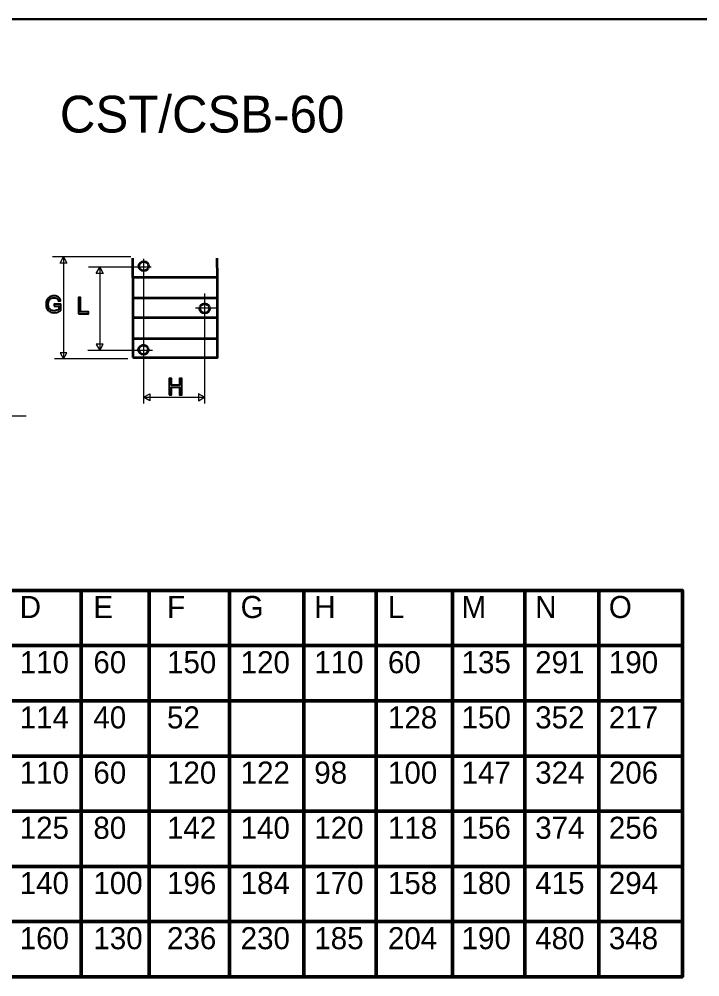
# Model space of a CAD drawing. Header units: inches. Extents: x 3020 to 5920, y 3172 to 5272.
# Drawn here: x 3799 to 4723, y 3970 to 5272 of the extents above; entities that cross this region are included whole.
import ezdxf

# ---------------------------------------------------------------- set-up
doc = ezdxf.new("R2010")
doc.units = ezdxf.units.IN
doc.header["$MEASUREMENT"] = 0
doc.layers.add('Frame', color=7, linetype='Continuous')
doc.layers.add('Layer 1', color=7, linetype='Continuous')
doc.layers.add('Text @ 1', color=162, linetype='Continuous', lineweight=53)
doc.styles.add('Annotative', font='comic.TTF', dxfattribs={"height": 30})

msp = doc.modelspace()

# ---------------------------------------------------------------- linework, layer by layer
at = {"layer": 'Frame', "linetype": 'Continuous', "lineweight": 30}
msp.add_line((3019.9, 5271.5), (5919.9, 5271.5), dxfattribs=at)
at = {"layer": 'Layer 1', "linetype": 'Continuous', "lineweight": 50}
for p, q in [((3883.2, 3970.3), (3883.2, 4495.3)), ((3975.5, 4495.3), (3975.5, 3970.3)), ((4085, 3970.3), (4085, 4495.3)), ((4185.9, 4495.3), (4185.9, 3970.3)), ((4283.9, 3970.3), (4283.9, 4495.3)), ((4387.6, 3970.3), (4387.6, 4495.3)), ((4485.6, 4495.3), (4485.6, 3970.3)), ((4586.5, 3970.3), (4586.5, 4495.3)), ((3107.8, 4420.3), (4699.9, 4420.3)), ((3107.8, 4345.3), (4699.9, 4345.3)), ((4699.9, 4270.3), (3107.8, 4270.3)), ((3107.8, 4195.3), (4699.9, 4195.3)), ((4699.9, 4120.3), (3107.8, 4120.3)), ((3107.8, 4045.3), (4699.9, 4045.3))]:
    msp.add_line(p, q, dxfattribs=at)
at = {"layer": 'Layer 1', "color": 250, "lineweight": 35}
for points in [[(3953.7, 4811.7), (4068.7, 4811.7), (4068.7, 4920.5), (3953.7, 4920.5), (3953.7, 4811.7)], [(3953.7, 4866.1), (4068.7, 4866.1), (4068.7, 4892.6), (3953.7, 4892.6), (3953.7, 4866.1)], [(3953.7, 4811.7), (4068.7, 4811.7), (4068.7, 4837.3), (3953.7, 4837.3), (3953.7, 4811.7)]]:
    msp.add_lwpolyline(points, close=True, dxfattribs=at)
at = {"layer": 'Layer 1', "linetype": 'Continuous', "lineweight": 50}
msp.add_lwpolyline([(3107.8, 4495.3), (4699.9, 4495.3), (4699.9, 3970.3), (3107.8, 3970.3)], close=True, dxfattribs=at)
at = {"layer": 'Layer 1', "color": 250, "lineweight": 35}
for centre in [(3968.4, 4935.9), (4051, 4878.5), (3967.9, 4822.3)]:
    msp.add_ellipse(centre, major_axis=(0, 6.52), ratio=1, dxfattribs=at)
at = {"layer": 'Layer 1', "color": 250, "lineweight": 18}
for points in [[(3950.7, 4948.4), (3950.7, 4948.4), (3844.4, 4948.4), (3844.4, 4948.4)], [(3859.5, 4948.4), (3859.5, 4948.4), (3859.5, 4809.8), (3859.5, 4809.8)], [(3967.9, 4945.7), (3967.9, 4945.7), (3967.9, 4749.3), (3967.9, 4749.3)], [(3978.4, 4934.7), (3978.4, 4934.7), (3893.5, 4934.7), (3893.5, 4934.7)], [(3908.6, 4934.5), (3908.6, 4934.5), (3908.6, 4821.4), (3908.6, 4821.4)], [(4051, 4898.7), (4051, 4898.7), (4051, 4749.3), (4051, 4749.3)], [(4068.7, 4878.9), (4068.7, 4878.9), (4038.4, 4878.9), (4038.4, 4878.9)], [(3980.2, 4821.4), (3980.2, 4821.4), (3892.2, 4821.4), (3892.2, 4821.4)], [(3946.7, 4809.9), (3946.7, 4809.9), (3847.1, 4809.9), (3847.1, 4809.9)], [(3968, 4757.7), (3968, 4757.7), (4051, 4757.7), (4051, 4757.7)], [(3808.7, 4732.2), (3808.7, 4732.2), (3726.3, 4732.2), (3726.3, 4732.2)]]:
    msp.add_open_spline(points, degree=3, dxfattribs=at)
for points in [[(3864.1, 4939.9), (3864.1, 4939.9), (3859.5, 4948.4), (3859.5, 4948.4), (3859.5, 4948.4), (3859.5, 4948.4), (3854.8, 4939.9), (3854.8, 4939.9), (3854.8, 4939.9), (3854.8, 4939.9), (3864.1, 4939.9), (3864.1, 4939.9)], [(3913.3, 4926), (3913.3, 4926), (3908.6, 4934.5), (3908.6, 4934.5), (3908.6, 4934.5), (3908.6, 4934.5), (3903.9, 4926), (3903.9, 4926), (3903.9, 4926), (3903.9, 4926), (3913.3, 4926), (3913.3, 4926)], [(3913.3, 4829.9), (3913.3, 4829.9), (3908.6, 4821.4), (3908.6, 4821.4), (3908.6, 4821.4), (3908.6, 4821.4), (3903.9, 4829.9), (3903.9, 4829.9), (3903.9, 4829.9), (3903.9, 4829.9), (3913.3, 4829.9), (3913.3, 4829.9)], [(3864.1, 4818.3), (3864.1, 4818.3), (3859.5, 4809.8), (3859.5, 4809.8), (3859.5, 4809.8), (3859.5, 4809.8), (3854.8, 4818.3), (3854.8, 4818.3), (3854.8, 4818.3), (3854.8, 4818.3), (3864.1, 4818.3), (3864.1, 4818.3)], [(3976.5, 4762.4), (3976.5, 4762.4), (3968, 4757.7), (3968, 4757.7), (3968, 4757.7), (3968, 4757.7), (3976.5, 4753), (3976.5, 4753), (3976.5, 4753), (3976.5, 4753), (3976.5, 4762.4), (3976.5, 4762.4)], [(4042.5, 4762.4), (4042.5, 4762.4), (4051, 4757.7), (4051, 4757.7), (4051, 4757.7), (4051, 4757.7), (4042.5, 4753), (4042.5, 4753), (4042.5, 4753), (4042.5, 4753), (4042.5, 4762.4), (4042.5, 4762.4)]]:
    msp.add_open_spline(points, degree=3, knots=[0, 0, 0, 0, 0.333333, 0.333333, 0.333333, 0.333333, 0.666667, 0.666667, 0.666667, 0.666667, 1, 1, 1, 1], dxfattribs=at)
at = {"layer": 'Layer 1', "color": 250, "lineweight": 35}
for points in [[(3953.7, 4920.5), (3953.7, 4920.5), (3953.3, 4947), (3953.3, 4947)], [(4068.5, 4920.5), (4068.5, 4920.5), (4068.1, 4947), (4068.1, 4947)]]:
    msp.add_open_spline(points, degree=3, dxfattribs=at)
at = {"layer": 'Layer 1', "color": 250}
for points, knots in [([(3846.5, 4881.7), (3846.5, 4881.7), (3846.5, 4884.4), (3846.5, 4884.4), (3846.5, 4884.4), (3846.5, 4884.4), (3855.7, 4884.4), (3855.7, 4884.4), (3855.7, 4884.4), (3855.7, 4884.4), (3855.7, 4876.1), (3855.7, 4876.1), (3855.7, 4876.1), (3854.3, 4875), (3852.8, 4874.1), (3851.3, 4873.5), (3851.3, 4873.5), (3849.8, 4872.9), (3848.3, 4872.7), (3846.7, 4872.7), (3846.7, 4872.7), (3844.6, 4872.7), (3842.6, 4873.1), (3840.9, 4874.1), (3840.9, 4874.1), (3839.2, 4875), (3837.9, 4876.3), (3837, 4878.1), (3837, 4878.1), (3836.1, 4879.9), (3835.6, 4881.9), (3835.6, 4884), (3835.6, 4884), (3835.6, 4886.2), (3836.1, 4888.2), (3837, 4890.1), (3837, 4890.1), (3837.8, 4892), (3839.1, 4893.4), (3840.8, 4894.3), (3840.8, 4894.3), (3842.4, 4895.2), (3844.3, 4895.6), (3846.5, 4895.6), (3846.5, 4895.6), (3848.1, 4895.6), (3849.5, 4895.4), (3850.7, 4894.8), (3850.7, 4894.8), (3852, 4894.3), (3853, 4893.6), (3853.7, 4892.7), (3853.7, 4892.7), (3854.4, 4891.7), (3855, 4890.5), (3855.4, 4889), (3855.4, 4889), (3855.4, 4889), (3852.8, 4888.3), (3852.8, 4888.3), (3852.8, 4888.3), (3852.4, 4889.4), (3852, 4890.3), (3851.6, 4891), (3851.6, 4891), (3851.1, 4891.6), (3850.4, 4892.1), (3849.5, 4892.5), (3849.5, 4892.5), (3848.6, 4892.9), (3847.6, 4893.1), (3846.5, 4893.1), (3846.5, 4893.1), (3845.2, 4893.1), (3844.1, 4892.9), (3843.1, 4892.5), (3843.1, 4892.5), (3842.1, 4892.1), (3841.4, 4891.6), (3840.8, 4890.9), (3840.8, 4890.9), (3840.2, 4890.2), (3839.7, 4889.5), (3839.4, 4888.7), (3839.4, 4888.7), (3838.9, 4887.3), (3838.6, 4885.8), (3838.6, 4884.2), (3838.6, 4884.2), (3838.6, 4882.2), (3838.9, 4880.6), (3839.6, 4879.2), (3839.6, 4879.2), (3840.3, 4877.9), (3841.2, 4876.9), (3842.5, 4876.3), (3842.5, 4876.3), (3843.8, 4875.6), (3845.1, 4875.3), (3846.5, 4875.3), (3846.5, 4875.3), (3847.8, 4875.3), (3849, 4875.6), (3850.2, 4876), (3850.2, 4876), (3851.4, 4876.5), (3852.3, 4877.1), (3852.9, 4877.6), (3852.9, 4877.6), (3852.9, 4877.6), (3852.9, 4881.7), (3852.9, 4881.7), (3852.9, 4881.7), (3852.9, 4881.7), (3846.5, 4881.7), (3846.5, 4881.7)], [0, 0, 0, 0, 0.034483, 0.034483, 0.034483, 0.034483, 0.068966, 0.068966, 0.068966, 0.068966, 0.103448, 0.103448, 0.103448, 0.103448, 0.137931, 0.137931, 0.137931, 0.137931, 0.172414, 0.172414, 0.172414, 0.172414, 0.206897, 0.206897, 0.206897, 0.206897, 0.241379, 0.241379, 0.241379, 0.241379, 0.275862, 0.275862, 0.275862, 0.275862, 0.310345, 0.310345, 0.310345, 0.310345, 0.344828, 0.344828, 0.344828, 0.344828, 0.37931, 0.37931, 0.37931, 0.37931, 0.413793, 0.413793, 0.413793, 0.413793, 0.448276, 0.448276, 0.448276, 0.448276, 0.482759, 0.482759, 0.482759, 0.482759, 0.517241, 0.517241, 0.517241, 0.517241, 0.551724, 0.551724, 0.551724, 0.551724, 0.586207, 0.586207, 0.586207, 0.586207, 0.62069, 0.62069, 0.62069, 0.62069, 0.655172, 0.655172, 0.655172, 0.655172, 0.689655, 0.689655, 0.689655, 0.689655, 0.724138, 0.724138, 0.724138, 0.724138, 0.758621, 0.758621, 0.758621, 0.758621, 0.793103, 0.793103, 0.793103, 0.793103, 0.827586, 0.827586, 0.827586, 0.827586, 0.862069, 0.862069, 0.862069, 0.862069, 0.896552, 0.896552, 0.896552, 0.896552, 0.931034, 0.931034, 0.931034, 0.931034, 0.965517, 0.965517, 0.965517, 0.965517, 1, 1, 1, 1]), ([(3879.7, 4871.3), (3879.7, 4871.3), (3879.7, 4893.5), (3879.7, 4893.5), (3879.7, 4893.5), (3879.7, 4893.5), (3882.6, 4893.5), (3882.6, 4893.5), (3882.6, 4893.5), (3882.6, 4893.5), (3882.6, 4873.9), (3882.6, 4873.9), (3882.6, 4873.9), (3882.6, 4873.9), (3893.2, 4873.9), (3893.2, 4873.9), (3893.2, 4873.9), (3893.2, 4873.9), (3893.2, 4871.3), (3893.2, 4871.3), (3893.2, 4871.3), (3893.2, 4871.3), (3879.7, 4871.3), (3879.7, 4871.3)], [0, 0, 0, 0, 0.166667, 0.166667, 0.166667, 0.166667, 0.333333, 0.333333, 0.333333, 0.333333, 0.5, 0.5, 0.5, 0.5, 0.666667, 0.666667, 0.666667, 0.666667, 0.833333, 0.833333, 0.833333, 0.833333, 1, 1, 1, 1]), ([(4002.9, 4761), (4002.9, 4761), (4002.9, 4783.2), (4002.9, 4783.2), (4002.9, 4783.2), (4002.9, 4783.2), (4005.8, 4783.2), (4005.8, 4783.2), (4005.8, 4783.2), (4005.8, 4783.2), (4005.8, 4774.1), (4005.8, 4774.1), (4005.8, 4774.1), (4005.8, 4774.1), (4017, 4774.1), (4017, 4774.1), (4017, 4774.1), (4017, 4774.1), (4017, 4783.2), (4017, 4783.2), (4017, 4783.2), (4017, 4783.2), (4019.9, 4783.2), (4019.9, 4783.2), (4019.9, 4783.2), (4019.9, 4783.2), (4019.9, 4761), (4019.9, 4761), (4019.9, 4761), (4019.9, 4761), (4017, 4761), (4017, 4761), (4017, 4761), (4017, 4761), (4017, 4771.5), (4017, 4771.5), (4017, 4771.5), (4017, 4771.5), (4005.8, 4771.5), (4005.8, 4771.5), (4005.8, 4771.5), (4005.8, 4771.5), (4005.8, 4761), (4005.8, 4761), (4005.8, 4761), (4005.8, 4761), (4002.9, 4761), (4002.9, 4761)], [0, 0, 0, 0, 0.083333, 0.083333, 0.083333, 0.083333, 0.166667, 0.166667, 0.166667, 0.166667, 0.25, 0.25, 0.25, 0.25, 0.333333, 0.333333, 0.333333, 0.333333, 0.416667, 0.416667, 0.416667, 0.416667, 0.5, 0.5, 0.5, 0.5, 0.583333, 0.583333, 0.583333, 0.583333, 0.666667, 0.666667, 0.666667, 0.666667, 0.75, 0.75, 0.75, 0.75, 0.833333, 0.833333, 0.833333, 0.833333, 0.916667, 0.916667, 0.916667, 0.916667, 1, 1, 1, 1])]:
    msp.add_open_spline(points, degree=3, knots=knots, dxfattribs=at)
at = {"layer": 'Layer 1', "color": 250, "lineweight": 9}
for points, knots in [([(3846.5, 4881.7), (3846.5, 4881.7), (3846.5, 4884.4), (3846.5, 4884.4), (3846.5, 4884.4), (3846.5, 4884.4), (3855.7, 4884.4), (3855.7, 4884.4), (3855.7, 4884.4), (3855.7, 4884.4), (3855.7, 4876.1), (3855.7, 4876.1), (3855.7, 4876.1), (3854.3, 4875), (3852.8, 4874.1), (3851.3, 4873.5), (3851.3, 4873.5), (3849.8, 4872.9), (3848.3, 4872.7), (3846.7, 4872.7), (3846.7, 4872.7), (3844.6, 4872.7), (3842.6, 4873.1), (3840.9, 4874.1), (3840.9, 4874.1), (3839.2, 4875), (3837.9, 4876.3), (3837, 4878.1), (3837, 4878.1), (3836.1, 4879.9), (3835.6, 4881.9), (3835.6, 4884), (3835.6, 4884), (3835.6, 4886.2), (3836.1, 4888.2), (3837, 4890.1), (3837, 4890.1), (3837.8, 4892), (3839.1, 4893.4), (3840.8, 4894.3), (3840.8, 4894.3), (3842.4, 4895.2), (3844.3, 4895.6), (3846.5, 4895.6), (3846.5, 4895.6), (3848.1, 4895.6), (3849.5, 4895.4), (3850.7, 4894.8), (3850.7, 4894.8), (3852, 4894.3), (3853, 4893.6), (3853.7, 4892.7), (3853.7, 4892.7), (3854.4, 4891.7), (3855, 4890.5), (3855.4, 4889), (3855.4, 4889), (3855.4, 4889), (3852.8, 4888.3), (3852.8, 4888.3), (3852.8, 4888.3), (3852.4, 4889.4), (3852, 4890.3), (3851.6, 4891), (3851.6, 4891), (3851.1, 4891.6), (3850.4, 4892.1), (3849.5, 4892.5), (3849.5, 4892.5), (3848.6, 4892.9), (3847.6, 4893.1), (3846.5, 4893.1), (3846.5, 4893.1), (3845.2, 4893.1), (3844.1, 4892.9), (3843.1, 4892.5), (3843.1, 4892.5), (3842.1, 4892.1), (3841.4, 4891.6), (3840.8, 4890.9), (3840.8, 4890.9), (3840.2, 4890.2), (3839.7, 4889.5), (3839.4, 4888.7), (3839.4, 4888.7), (3838.9, 4887.3), (3838.6, 4885.8), (3838.6, 4884.2), (3838.6, 4884.2), (3838.6, 4882.2), (3838.9, 4880.6), (3839.6, 4879.2), (3839.6, 4879.2), (3840.3, 4877.9), (3841.2, 4876.9), (3842.5, 4876.3), (3842.5, 4876.3), (3843.8, 4875.6), (3845.1, 4875.3), (3846.5, 4875.3), (3846.5, 4875.3), (3847.8, 4875.3), (3849, 4875.6), (3850.2, 4876), (3850.2, 4876), (3851.4, 4876.5), (3852.3, 4877.1), (3852.9, 4877.6), (3852.9, 4877.6), (3852.9, 4877.6), (3852.9, 4881.7), (3852.9, 4881.7), (3852.9, 4881.7), (3852.9, 4881.7), (3846.5, 4881.7), (3846.5, 4881.7)], [0, 0, 0, 0, 0.034483, 0.034483, 0.034483, 0.034483, 0.068966, 0.068966, 0.068966, 0.068966, 0.103448, 0.103448, 0.103448, 0.103448, 0.137931, 0.137931, 0.137931, 0.137931, 0.172414, 0.172414, 0.172414, 0.172414, 0.206897, 0.206897, 0.206897, 0.206897, 0.241379, 0.241379, 0.241379, 0.241379, 0.275862, 0.275862, 0.275862, 0.275862, 0.310345, 0.310345, 0.310345, 0.310345, 0.344828, 0.344828, 0.344828, 0.344828, 0.37931, 0.37931, 0.37931, 0.37931, 0.413793, 0.413793, 0.413793, 0.413793, 0.448276, 0.448276, 0.448276, 0.448276, 0.482759, 0.482759, 0.482759, 0.482759, 0.517241, 0.517241, 0.517241, 0.517241, 0.551724, 0.551724, 0.551724, 0.551724, 0.586207, 0.586207, 0.586207, 0.586207, 0.62069, 0.62069, 0.62069, 0.62069, 0.655172, 0.655172, 0.655172, 0.655172, 0.689655, 0.689655, 0.689655, 0.689655, 0.724138, 0.724138, 0.724138, 0.724138, 0.758621, 0.758621, 0.758621, 0.758621, 0.793103, 0.793103, 0.793103, 0.793103, 0.827586, 0.827586, 0.827586, 0.827586, 0.862069, 0.862069, 0.862069, 0.862069, 0.896552, 0.896552, 0.896552, 0.896552, 0.931034, 0.931034, 0.931034, 0.931034, 0.965517, 0.965517, 0.965517, 0.965517, 1, 1, 1, 1]), ([(3879.7, 4871.3), (3879.7, 4871.3), (3879.7, 4893.5), (3879.7, 4893.5), (3879.7, 4893.5), (3879.7, 4893.5), (3882.6, 4893.5), (3882.6, 4893.5), (3882.6, 4893.5), (3882.6, 4893.5), (3882.6, 4873.9), (3882.6, 4873.9), (3882.6, 4873.9), (3882.6, 4873.9), (3893.2, 4873.9), (3893.2, 4873.9), (3893.2, 4873.9), (3893.2, 4873.9), (3893.2, 4871.3), (3893.2, 4871.3), (3893.2, 4871.3), (3893.2, 4871.3), (3879.7, 4871.3), (3879.7, 4871.3)], [0, 0, 0, 0, 0.166667, 0.166667, 0.166667, 0.166667, 0.333333, 0.333333, 0.333333, 0.333333, 0.5, 0.5, 0.5, 0.5, 0.666667, 0.666667, 0.666667, 0.666667, 0.833333, 0.833333, 0.833333, 0.833333, 1, 1, 1, 1]), ([(4002.9, 4761), (4002.9, 4761), (4002.9, 4783.2), (4002.9, 4783.2), (4002.9, 4783.2), (4002.9, 4783.2), (4005.8, 4783.2), (4005.8, 4783.2), (4005.8, 4783.2), (4005.8, 4783.2), (4005.8, 4774.1), (4005.8, 4774.1), (4005.8, 4774.1), (4005.8, 4774.1), (4017, 4774.1), (4017, 4774.1), (4017, 4774.1), (4017, 4774.1), (4017, 4783.2), (4017, 4783.2), (4017, 4783.2), (4017, 4783.2), (4019.9, 4783.2), (4019.9, 4783.2), (4019.9, 4783.2), (4019.9, 4783.2), (4019.9, 4761), (4019.9, 4761), (4019.9, 4761), (4019.9, 4761), (4017, 4761), (4017, 4761), (4017, 4761), (4017, 4761), (4017, 4771.5), (4017, 4771.5), (4017, 4771.5), (4017, 4771.5), (4005.8, 4771.5), (4005.8, 4771.5), (4005.8, 4771.5), (4005.8, 4771.5), (4005.8, 4761), (4005.8, 4761), (4005.8, 4761), (4005.8, 4761), (4002.9, 4761), (4002.9, 4761)], [0, 0, 0, 0, 0.083333, 0.083333, 0.083333, 0.083333, 0.166667, 0.166667, 0.166667, 0.166667, 0.25, 0.25, 0.25, 0.25, 0.333333, 0.333333, 0.333333, 0.333333, 0.416667, 0.416667, 0.416667, 0.416667, 0.5, 0.5, 0.5, 0.5, 0.583333, 0.583333, 0.583333, 0.583333, 0.666667, 0.666667, 0.666667, 0.666667, 0.75, 0.75, 0.75, 0.75, 0.833333, 0.833333, 0.833333, 0.833333, 0.916667, 0.916667, 0.916667, 0.916667, 1, 1, 1, 1])]:
    msp.add_open_spline(points, degree=3, knots=knots, dxfattribs=at)

# ---------------------------------------------------------------- texts
at = {"layer": 'Text @ 1', "linetype": 'Continuous', "lineweight": 50, "style": 'Annotative'}
for s, height, p in [('CST/CSB-60', 50, (3854.4, 5117.5)), ('D', 30, (3799.9, 4457.8)), ('E', 30, (3899.9, 4457.8)), ('F', 30, (3999.9, 4457.8)), ('G', 30, (4099.9, 4457.8)), ('H', 30, (4199.9, 4457.8)), ('L', 30, (4299.9, 4457.8)), ('M', 30, (4399.9, 4457.8)), ('N', 30, (4499.9, 4457.8)), ('O', 30, (4599.9, 4457.8)), ('110', 30, (3799.9, 4382.8)), ('60', 30, (3899.9, 4382.8)), ('150', 30, (3999.9, 4382.8)), ('120', 30, (4099.9, 4382.8)), ('110', 30, (4199.9, 4382.8)), ('60', 30, (4299.9, 4382.8)), ('135', 30, (4399.9, 4382.8)), ('291', 30, (4499.9, 4382.8)), ('190', 30, (4599.9, 4382.8)), ('114', 30, (3799.9, 4307.8)), ('40', 30, (3899.9, 4307.8)), ('52', 30, (3999.9, 4307.8)), ('128', 30, (4299.9, 4307.8)), ('150', 30, (4399.9, 4307.8)), ('352', 30, (4499.9, 4307.8)), ('217', 30, (4599.9, 4307.8)), ('110', 30, (3799.9, 4232.8)), ('60', 30, (3899.9, 4232.8)), ('120', 30, (3999.9, 4232.8)), ('122', 30, (4099.9, 4232.8)), ('98', 30, (4199.9, 4232.8)), ('100', 30, (4299.9, 4232.8)), ('147', 30, (4399.9, 4232.8)), ('324', 30, (4499.9, 4232.8)), ('206', 30, (4599.9, 4232.8)), ('125', 30, (3799.9, 4157.8)), ('80', 30, (3899.9, 4157.8)), ('142', 30, (3999.9, 4157.8)), ('140', 30, (4099.9, 4157.8)), ('120', 30, (4199.9, 4157.8)), ('118', 30, (4299.9, 4157.8)), ('156', 30, (4399.9, 4157.8)), ('374', 30, (4499.9, 4157.8)), ('256', 30, (4599.9, 4157.8)), ('140', 30, (3799.9, 4082.8)), ('100', 30, (3899.9, 4082.8)), ('196', 30, (3999.9, 4082.8)), ('184', 30, (4099.9, 4082.8)), ('170', 30, (4199.9, 4082.8)), ('158', 30, (4299.9, 4082.8)), ('180', 30, (4399.9, 4082.8)), ('415', 30, (4499.9, 4082.8)), ('294', 30, (4599.9, 4082.8)), ('160', 30, (3799.9, 4007.8)), ('130', 30, (3899.9, 4007.8)), ('236', 30, (3999.9, 4007.8)), ('230', 30, (4099.9, 4007.8)), ('185', 30, (4199.9, 4007.8)), ('204', 30, (4299.9, 4007.8)), ('190', 30, (4399.9, 4007.8)), ('480', 30, (4499.9, 4007.8)), ('348', 30, (4599.9, 4007.8))]:
    msp.add_text(s, height=height, dxfattribs=at).set_placement(p)

doc.saveas('drawing.dxf')
